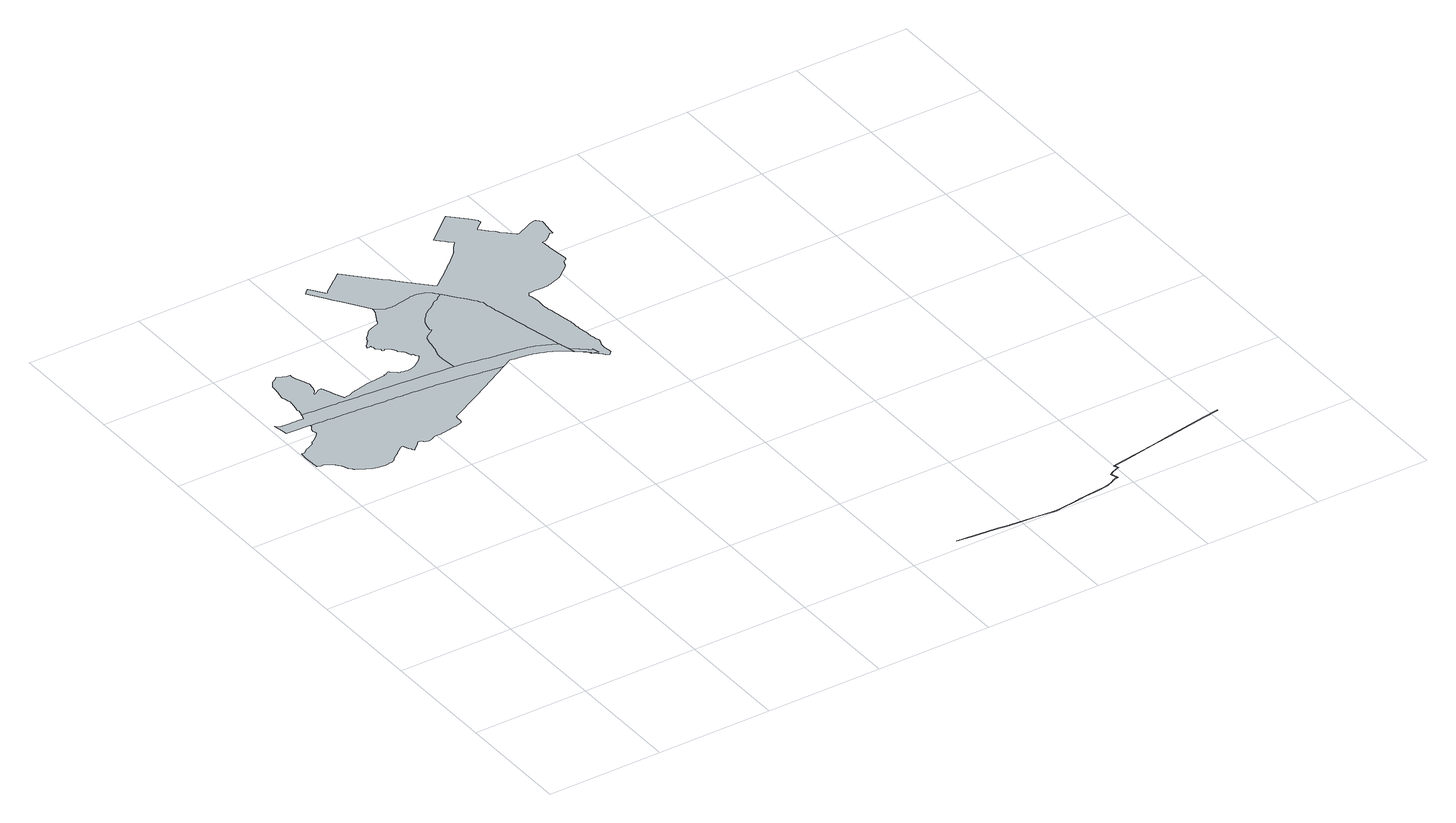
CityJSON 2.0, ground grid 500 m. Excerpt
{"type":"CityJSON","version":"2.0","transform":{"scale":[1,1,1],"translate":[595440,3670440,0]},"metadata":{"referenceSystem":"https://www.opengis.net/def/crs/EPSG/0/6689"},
"CityObjects":{
"object1":{"type":"GenericCityObject","attributes":{"function":"2","validFromType":"3","custodian":"武雄市","notificationNumber":"-","nominalArea":112,"prefecture":41,"city":41206,"floorAreaRate":1,"buildingCoverageRate":0.6,"wallSetbackDistance":0,"buildingHeightLimits":10},"geometry":[{"type":"MultiSurface","lod":"1","boundaries":[[[0,1,2,3,4,5,6,7,8,9,10,11,12,13,14,15,16,17,18,19,20,21,22,23,24,25,26,27,28,29,30,31,32,33,34,35,36,37,38,39,40,41,42,43,44,45,46,47,48,49,50,51,52,53,54,55,56,57,58,59,60,61,62,63,64,65,66,67,68,69,70,71,72,73,74,75,76,77,78,79,80,81,82,83,84,85,86,87,88,89,90,91,92,93,94,95,96,97,98,99,100,101,102,103,104,105,106,107,108,109,110,111,112,113,114,115,116,117,118,119,120,121,122,123,124,125,126,127,128,129,130,131,132,133,134,135,136,137,138,139,140,141,142,143,144,145,146,147,148,149,150,151,152,153,154,155,156,157,158,159,160,161,162,163,164,165,166,167,168,169,170,171,172,173,174,175,176,177,178,179,180,181,182,183,184,185,186,187,188,189,190,191,192,193,194,195,196,197,198,199,200,201,202,203,204,205,206,207,208,209,210,211,212,213,214,215,216,217,218,219,220,221,222,223,224,225,226,227]]]}]},
"object2":{"type":"GenericCityObject","attributes":{"function":"4","validFromType":"3","custodian":"武雄市","notificationNumber":"-","nominalArea":22,"prefecture":41,"city":41206,"floorAreaRate":2,"buildingCoverageRate":0.6,"wallSetbackDistance":0,"buildingHeightLimits":0},"geometry":[{"type":"MultiSurface","lod":"1","boundaries":[[[228,229,230,231,232,233,234,235,236,237,238,239,240,241,242,243,244,245,246,247,248,249,250,251,252,253,254,255,256,257,258,259,260,261,262,263,264,265,266,267,268,269,270,271,272,273,274,275,276,277,278,279,280,281,282,283,284,285,286,287,288,289,290,291,292,293,294,295,296,297,298,299,300,301,302,303,186,185,184,183,182,181,180,179,178,177,176,175,174,173,172,171,170,169,168,167,166,165,164,163,162,161,160,159,158,157,156,155,154,153,152,151,150,149,148,147,146,145,144,143,142,141,140,139,138,137,304,305,306,307,308,309,310,311,312,313,314,315,316,317,318,319,320,321,322,323,324,325,326,327,328,329,330,331,332,333,334,335,336]]]}]},
"object3":{"type":"GenericCityObject","attributes":{"name":"迎田・永島線","function":"3011","validFromType":"3","custodian":"武雄市","notificationNumber":"-","prefecture":41,"city":41206,"length":2040,"width":20},"geometry":[{"type":"MultiSurface","lod":"1","boundaries":[[[337,338,339,340,341,342,297,343,344,345,346,347,348,349,350,351,352,353,354,355,356,357,358,359,360,361,362,363,364,365,366,367,368,369,370,371,372,373,374,375,376,377,378,379,380,381,382,383,305,384,385,311,313,315,317,318,321,325,326,331,332,335,386,387,388,389,390,391,392,393,394,395,396,397,228,398,399,400,401,402,403,404,405,406,407,408,409,410,411,412,413,414,415,416,417,418,419,420,421,422,423,424,425,426,427,428,429,430,431,432,433,434,435]]]}]},
"object4":{"type":"GenericCityObject","attributes":{"function":"2","validFromType":"3","custodian":"武雄市","notificationNumber":"-","nominalArea":112,"prefecture":41,"city":41206,"floorAreaRate":1,"buildingCoverageRate":0.6,"wallSetbackDistance":0,"buildingHeightLimits":10},"geometry":[{"type":"MultiSurface","lod":"1","boundaries":[[[436,437,438,439,440,441,442,443,444,445,446,447,448,449,450,451,452,453,454,455,456,457,458,459,460,461,462,463,464,465,466,467,468,469,470,471,472,473,474,475,476,477,478,479,480,481,482,483,484,485,486,487,488,489,490,491,492,493,494,495,496,497,498,499,500,501,502,503,504,505,506,507,508,509,510,511,512,513,514,515,516,517,518,519,520,521,522,523,524,525,526,527,528,529,530,531,532,533,534,535,536,537,538,539,540,541,542,543,544,545,546,547,548,549,550,551,552,553,554,555,556,557,558,559,560,561,562,563,564,565,566,567,568,569,570,571,572,573,574,575,576,577,578,579,580,581,582,583,584,585,586,587,588,589,590,591,592,593,594,595,596,597,598,599,600,601,602,603,604,605,606,607,608,609,610,611,612,613,614,615,616,617,618,619,620,621,622,623,624,625,626,627,628,629,630,631,632,633,634,635,636,637,638,639,640,641,642,643,644,645,646,647,648,649,650,651,652,653,654,655,656,657,658,659,660,661,662,663,664,665,666,667,668,669,670,671,672,673,674,675,676,677,678,679,680,681,682,683,684,685,686,687,688,689,690,691,692,693,694,695,696,697,698,699,700,701,702,703,704,705,706,707,708,709,710,711,712,713,714,715,716,717,718,719,720,721,722,723,724,725,726,727,728,729,730,731,732,733,734,735,736,737,738,284,283,282,281,280,279,278,277,276,275,274,273,272,271,270,269,268,267,266,265,264,263,262,261,260,259,739,740,741,742,743,744,745,746,747,748,749,750,751,752,753,754,755,756,757,758,759,760,761,762,763,764,765,766,767,768,769,770,771,772,773,774,775,776,777,778,779,780,781,782,783,784,785,786,787,788,789,790,791,792,793,794,795,796,797,798,799,800,801,802,803,804,805,806,807,808,809,810,811,812,813,814,815,816,817,818,819,820,821,822,823,824,825,826,827,828,829,830,831,832,833,834,835,836,837,838,839,840,841,842,843,844,845,846,847,848,849,850,851]]]}]},
"object5":{"type":"GenericCityObject","attributes":{"function":"3","validFromType":"3","custodian":"武雄市","notificationNumber":"-","nominalArea":64,"prefecture":41,"city":41206,"floorAreaRate":2,"buildingCoverageRate":0.6,"wallSetbackDistance":0,"buildingHeightLimits":0},"geometry":[{"type":"MultiSurface","lod":"1","boundaries":[[[831,830,829,828,827,826,825,824,823,822,821,820,819,818,817,816,815,814,813,812,811,810,809,808,807,806,805,804,803,802,801,800,799,798,797,796,795,794,793,792,791,790,789,788,787,786,785,784,783,782,781,780,779,778,777,776,775,774,773,772,771,770,769,768,767,766,765,764,763,762,761,760,759,758,757,756,755,754,753,752,751,750,749,748,747,746,745,744,743,742,741,740,739,259,258,257,256,255,254,253,252,251,250,249,248,247,246,245,244,243,242,241,240,239,238,237,236,235,234,233,852,853,854,855,856,857,858,859,860,861,862,863,864,865,866,867,868,869,870,871,872,873,874,875,876,877,878,879,880,881,882,883,884,885,886,887,888,889,890,834,833,832]]]}]},
"object6":{"type":"GenericCityObject","attributes":{"function":"5","validFromType":"3","custodian":"武雄市","notificationNumber":"-","nominalArea":222,"prefecture":41,"city":41206,"floorAreaRate":2,"buildingCoverageRate":0.6,"wallSetbackDistance":0,"buildingHeightLimits":0},"geometry":[{"type":"MultiSurface","lod":"1","boundaries":[[[891,892,893,894,386,895,896,897,898,899,900,901,902,903,904,905,906,907,908,909,910,911,912,913,914,915,916,917,918,919,920,921,922,923,924,925,926,927,928,929,930,931,932,933,934,935,936,937,938,939,940,941,942,943,944,945,946,947,948,949,950,951,952,953,954,955,956,957,958,959,960,961,962,963,964,965,966,967,968,969,970,971,972,973,974,975,976,977,978,979,980,981,982,983,984,985,986,987,988,989,990,991,992,993,994,995,996,997,998,999,1000,1001,1002,1003,1004,1005,1006,1007,1008,1009,1010,1011,1012,1013,1014,1015,1016,1017,1018,1019,1020,1021,1022,1023,1024,1025,1026,1027,1028,1029,1030,1031,1032,1033,1034,1035,1036,1037,1038,1039,1040,1041,1042,1043,1044,1045,1046,1047,1048,1049,1050,1051,1052,1053,1054,1055,1056,1057,1058,1059,1060,1061,1062,1063,1064,1065,1066,1067,1068,1069,1070,1071,1072,1073,1074,1075,1076,1077,1078,1079,1080,1081,1082,1083,1084,1085,1086,1087,1088,1089,1090,1091,1092,1093,1094,1095,1096,1097,1098,1099,1100,1101,1102,1103,1104,1105,1106,1107,1108,1109,1110,1111,1112,1113,1114,1115,1116,1117,1118,1119,1120,1121,1122,1123,1124,1125,1126,1127,1128,1129,1130,1131,1132,1133,1134,1135,1136,1137,1138,1139,1140,1141,1142,1143,1144,1145,1146,1147,1148,1149,1150,1151,1152,1153,1154,1155,1156,1157,1158,1159,1160,1161,1162,1163,1164,1165,1166,1167,1168,1169,1170,1171,1172,1173,1174,1175,1176,1177,1178,1179,1180,1181,1182,1183,1184,1185,1186,1187,1188,1189,1190,1191,1192,1193,1194,1195,1196,1197,1198,1199,1200,1201,471,470,469,468,467,466,465,464,463,462,461,460,459,458,457,456,455,454,453,452,451,450,449,448,447,446,445,444,443,442,441,440,439,438,437,436,851,850,849,848,847,846,845,844,843,842,841,840,839,838,837,836,835,834,890,889,888,887,886,885,884,883,882,881,880,879,878,877,876,875,874,873,872,871,870,869,868,867,866,865,864,863,862,861,860,859,858,857,856,855,854,853,852,233,232,231,230,229,228,336]]]}]},
"object7":{"type":"GenericCityObject","attributes":{"name":"上野下水路","function":"3041","validFromType":"3","custodian":"武雄市","notificationNumber":"-","prefecture":41,"city":41206,"number":6},"geometry":[{"type":"MultiSurface","lod":"1","boundaries":[[[1202,1203,1204,1205,1206,1207,1208,1209,1210,1211,1212,1213,1214,1215,1216,1217,1218,1219,1220,1221,1222,1223,1224,1225,1226,1227,1228,1229,1230,1231,1232,1233,1234,1235,1236,1237,1238,1239,1240,1241,1242,1243,1244,1245,1246,1247,1248,1249,1250,1251,1252,1253,1254,1255,1256,1257,1258,1259,1260,1261,1262,1263,1264,1265,1266,1267,1268,1269,1270,1271]]]}]}
},
"vertices":[
[10,1915,0],[9,1910,0],[7,1883,0],[7,1866,0],[7,1857,0],[8,1841,0],[9,1829,0],[9,1823,0],[9,1820,0],[9,1816,0],[11,1815,0],[22,1811,0],[25,1811,0],[35,1811,0],[41,1810,0],[44,1809,0],[47,1807,0],[55,1802,0],[60,1798,0],[66,1793,0],[71,1789,0],[74,1785,0],[78,1781,0],[80,1778,0],[84,1772,0],[91,1759,0],[94,1754,0],[101,1739,0],[112,1725,0],[115,1722,0],[117,1720,0],[124,1717,0],[129,1713,0],[141,1707,0],[153,1700,0],[169,1692,0],[177,1688,0],[182,1687,0],[186,1685,0],[190,1684,0],[196,1683,0],[204,1681,0],[219,1679,0],[222,1679,0],[224,1678,0],[227,1678,0],[229,1678,0],[231,1678,0],[233,1679,0],[237,1679,0],[251,1681,0],[255,1681,0],[258,1682,0],[262,1683,0],[265,1684,0],[269,1686,0],[272,1688,0],[276,1691,0],[291,1705,0],[305,1716,0],[308,1717,0],[312,1721,0],[316,1724,0],[320,1728,0],[328,1734,0],[329,1734,0],[332,1737,0],[340,1742,0],[346,1745,0],[350,1747,0],[353,1748,0],[365,1723,0],[369,1720,0],[370,1719,0],[370,1717,0],[370,1716,0],[371,1709,0],[378,1702,0],[378,1703,0],[407,1729,0],[418,1739,0],[419,1740,0],[421,1740,0],[422,1741,0],[424,1740,0],[427,1740,0],[429,1739,0],[432,1737,0],[433,1735,0],[435,1733,0],[438,1730,0],[440,1728,0],[443,1726,0],[445,1725,0],[450,1723,0],[452,1722,0],[454,1722,0],[456,1722,0],[458,1722,0],[460,1722,0],[465,1724,0],[473,1727,0],[477,1728,0],[482,1730,0],[486,1732,0],[489,1733,0],[492,1734,0],[495,1735,0],[501,1735,0],[506,1736,0],[514,1735,0],[521,1735,0],[524,1735,0],[526,1736,0],[533,1736,0],[539,1737,0],[545,1738,0],[558,1741,0],[560,1742,0],[562,1742,0],[563,1742,0],[564,1742,0],[566,1743,0],[573,1743,0],[581,1744,0],[597,1747,0],[622,1752,0],[624,1754,0],[628,1759,0],[631,1769,0],[631,1776,0],[631,1777,0],[631,1778,0],[631,1790,0],[632,1798,0],[770,1868,0],[827,1899,0],[969,1976,0],[942,1980,0],[903,1986,0],[885,1989,0],[882,1989,0],[860,1992,0],[817,1999,0],[810,2000,0],[782,2004,0],[752,2008,0],[723,2012,0],[688,2016,0],[685,2016,0],[680,2016,0],[665,2018,0],[657,2019,0],[638,2021,0],[611,2023,0],[593,2024,0],[562,2027,0],[554,2027,0],[548,2028,0],[544,2028,0],[518,2031,0],[507,2031,0],[488,2032,0],[483,2033,0],[470,2033,0],[449,2035,0],[448,2035,0],[431,2036,0],[403,2038,0],[400,2039,0],[378,2040,0],[350,2043,0],[340,2043,0],[320,2045,0],[311,2046,0],[307,2046,0],[291,2046,0],[273,2047,0],[253,2050,0],[242,2050,0],[222,2052,0],[201,2053,0],[188,2054,0],[185,2055,0],[170,2056,0],[146,2057,0],[144,2058,0],[145,2050,0],[145,2048,0],[145,2047,0],[141,2044,0],[139,2041,0],[137,2039,0],[135,2036,0],[134,2034,0],[133,2032,0],[131,2023,0],[131,2022,0],[131,2020,0],[131,2019,0],[134,2013,0],[135,2012,0],[135,2009,0],[135,2008,0],[135,2006,0],[135,2003,0],[134,2002,0],[119,1983,0],[117,1981,0],[101,1969,0],[100,1968,0],[97,1966,0],[95,1965,0],[89,1963,0],[88,1962,0],[86,1960,0],[84,1958,0],[83,1955,0],[81,1951,0],[81,1950,0],[80,1949,0],[77,1947,0],[60,1939,0],[46,1934,0],[44,1933,0],[42,1931,0],[23,1917,0],[10,1919,0],
[1239,1945,0],[1234,1965,0],[1233,1966,0],[1230,1980,0],[1229,1984,0],[1228,1986,0],[1206,1997,0],[1167,2014,0],[1160,2016,0],[1152,2019,0],[1146,2022,0],[1139,2024,0],[1133,2026,0],[1128,2027,0],[1116,2030,0],[1105,2033,0],[1094,2035,0],[1076,2038,0],[1055,2041,0],[1033,2045,0],[994,2051,0],[989,2051,0],[980,2053,0],[957,2056,0],[935,2060,0],[898,2066,0],[889,2069,0],[887,2069,0],[881,2070,0],[861,2074,0],[849,2076,0],[813,2081,0],[802,2083,0],[759,2085,0],[743,2087,0],[718,2090,0],[713,2090,0],[684,2093,0],[678,2094,0],[632,2098,0],[580,2102,0],[569,2103,0],[474,2110,0],[469,2111,0],[438,2113,0],[411,2115,0],[403,2115,0],[338,2121,0],[332,2121,0],[322,2122,0],[312,2122,0],[296,2123,0],[290,2124,0],[239,2128,0],[208,2130,0],[189,2132,0],[156,2134,0],[155,2133,0],[155,2131,0],[154,2124,0],[153,2122,0],[153,2120,0],[150,2115,0],[147,2109,0],[124,2110,0],[116,2111,0],[100,2112,0],[90,2112,0],[64,2113,0],[41,2114,0],[28,2127,0],[35,2090,0],[37,2078,0],[38,2066,0],[84,2062,0],[128,2059,0],[1012,1999,0],[1029,1996,0],[1032,1995,0],[1051,1993,0],[1077,1988,0],[1098,1986,0],[1104,1985,0],[1107,1984,0],[1115,1982,0],[1122,1980,0],[1133,1977,0],[1142,1973,0],[1150,1970,0],[1159,1967,0],[1167,1963,0],[1173,1960,0],[1179,1956,0],[1180,1957,0],[1189,1952,0],[1196,1948,0],[1199,1947,0],[1205,1943,0],[1211,1939,0],[1213,1936,0],[1216,1934,0],[1218,1933,0],[1221,1931,0],[1222,1931,0],[1232,1924,0],[1239,1919,0],[1242,1917,0],[1245,1913,0],[1247,1912,0],
[294,2094,0],[237,2098,0],[206,2100,0],[187,2102,0],[154,2104,0],[151,2104,0],[48,2095,0],[86,2092,0],[130,2089,0],[148,2087,0],[188,2084,0],[204,2083,0],[244,2080,0],[256,2080,0],[276,2077,0],[292,2076,0],[308,2076,0],[322,2075,0],[342,2073,0],[352,2072,0],[380,2070,0],[403,2069,0],[433,2066,0],[456,2065,0],[484,2063,0],[490,2062,0],[509,2061,0],[520,2060,0],[546,2058,0],[564,2057,0],[595,2054,0],[614,2053,0],[640,2050,0],[659,2049,0],[683,2046,0],[702,2044,0],[726,2042,0],[756,2038,0],[786,2033,0],[814,2029,0],[826,2028,0],[865,2022,0],[889,2018,0],[908,2015,0],[947,2009,0],[980,2004,0],[990,2003,0],[1060,1991,0],[1090,1987,0],[1269,1894,0],[1298,1868,0],[1293,1863,0],[1323,1857,0],[1313,1885,0],[1309,1880,0],[1297,1891,0],[1271,1914,0],[1257,1926,0],[1242,1939,0],[1241,1941,0],[1239,1943,0],[1237,1955,0],[1220,1962,0],[1211,1960,0],[1199,1967,0],[1183,1975,0],[1165,1982,0],[1157,1985,0],[1142,1991,0],[1131,1995,0],[1120,1998,0],[1109,2001,0],[1099,2003,0],[1089,2005,0],[1071,2008,0],[1050,2012,0],[1028,2015,0],[989,2021,0],[976,2023,0],[952,2027,0],[930,2030,0],[740,2057,0],[708,2061,0],[675,2064,0],[629,2068,0],[578,2072,0],[566,2073,0],[534,2076,0],[505,2078,0],[487,2079,0],[467,2081,0],[436,2083,0],[409,2085,0],[394,2086,0],[371,2104,0],[368,2088,0],[357,2097,0],[349,2090,0],[320,2092,0],
[973,2559,0],[969,2560,0],[964,2561,0],[957,2561,0],[953,2561,0],[949,2561,0],[944,2561,0],[940,2560,0],[937,2559,0],[929,2558,0],[890,2550,0],[885,2550,0],[871,2546,0],[863,2545,0],[859,2544,0],[855,2543,0],[851,2543,0],[848,2543,0],[843,2543,0],[839,2543,0],[835,2543,0],[834,2543,0],[831,2544,0],[827,2544,0],[824,2545,0],[820,2546,0],[812,2548,0],[804,2552,0],[800,2554,0],[793,2558,0],[790,2560,0],[787,2562,0],[785,2564,0],[783,2566,0],[779,2569,0],[778,2570,0],[774,2555,0],[773,2550,0],[770,2543,0],[770,2542,0],[767,2538,0],[761,2527,0],[758,2521,0],[753,2512,0],[749,2503,0],[744,2494,0],[742,2489,0],[742,2488,0],[738,2481,0],[737,2481,0],[733,2479,0],[728,2478,0],[718,2474,0],[709,2471,0],[699,2467,0],[697,2466,0],[689,2462,0],[676,2453,0],[669,2445,0],[665,2441,0],[661,2436,0],[657,2433,0],[650,2425,0],[647,2419,0],[645,2417,0],[641,2402,0],[639,2400,0],[636,2400,0],[630,2393,0],[628,2391,0],[623,2387,0],[617,2382,0],[616,2376,0],[615,2369,0],[621,2366,0],[625,2369,0],[629,2370,0],[632,2371,0],[632,2365,0],[636,2360,0],[637,2357,0],[637,2356,0],[635,2356,0],[635,2345,0],[650,2335,0],[653,2332,0],[652,2330,0],[652,2329,0],[648,2323,0],[656,2318,0],[663,2326,0],[665,2324,0],[668,2323,0],[670,2321,0],[677,2317,0],[678,2316,0],[685,2307,0],[688,2304,0],[690,2300,0],[695,2293,0],[697,2289,0],[697,2286,0],[697,2285,0],[702,2281,0],[703,2280,0],[708,2275,0],[708,2274,0],[711,2272,0],[715,2268,0],[717,2266,0],[717,2265,0],[718,2264,0],[718,2262,0],[721,2252,0],[722,2251,0],[723,2246,0],[727,2235,0],[733,2237,0],[734,2233,0],[736,2230,0],[736,2228,0],[737,2224,0],[741,2220,0],[745,2216,0],[749,2212,0],[742,2208,0],[740,2206,0],[736,2200,0],[730,2194,0],[718,2184,0],[700,2170,0],[689,2164,0],[687,2164,0],[677,2160,0],[675,2159,0],[667,2158,0],[656,2157,0],[647,2158,0],[640,2160,0],[628,2162,0],[627,2162,0],[617,2164,0],[616,2166,0],[615,2168,0],[606,2176,0],[604,2177,0],[603,2177,0],[591,2188,0],[589,2190,0],[581,2187,0],[580,2186,0],[578,2185,0],[575,2183,0],[574,2182,0],[565,2181,0],[565,2178,0],[562,2178,0],[555,2177,0],[541,2176,0],[536,2175,0],[534,2175,0],[528,2174,0],[528,2173,0],[524,2174,0],[503,2172,0],[490,2171,0],[483,2169,0],[482,2169,0],[480,2169,0],[459,2164,0],[449,2163,0],[448,2162,0],[447,2162,0],[442,2161,0],[437,2160,0],[432,2159,0],[427,2158,0],[425,2157,0],[420,2156,0],[416,2156,0],[412,2155,0],[410,2154,0],[404,2153,0],[403,2153,0],[397,2151,0],[390,2148,0],[391,2144,0],[378,2143,0],[374,2142,0],[372,2142,0],[357,2139,0],[355,2137,0],[351,2147,0],[347,2159,0],[344,2166,0],[342,2171,0],[341,2172,0],[341,2173,0],[333,2193,0],[330,2203,0],[329,2205,0],[329,2206,0],[323,2220,0],[319,2230,0],[316,2239,0],[303,2237,0],[300,2237,0],[288,2227,0],[275,2220,0],[273,2226,0],[272,2227,0],[279,2233,0],[283,2239,0],[288,2246,0],[288,2248,0],[290,2253,0],[291,2257,0],[292,2264,0],[293,2265,0],[297,2288,0],[296,2291,0],[296,2292,0],[296,2293,0],[290,2307,0],[288,2312,0],[279,2336,0],[279,2337,0],[274,2349,0],[269,2362,0],[268,2367,0],[269,2377,0],[257,2379,0],[250,2380,0],[247,2381,0],[242,2384,0],[240,2385,0],[235,2387,0],[231,2389,0],[225,2393,0],[219,2396,0],[217,2397,0],[216,2396,0],[216,2395,0],[214,2394,0],[207,2386,0],[205,2386,0],[203,2385,0],[200,2384,0],[195,2381,0],[193,2379,0],[190,2377,0],[188,2375,0],[186,2372,0],[181,2367,0],[173,2355,0],[172,2353,0],[171,2352,0],[170,2336,0],[169,2327,0],[169,2325,0],[168,2319,0],[167,2313,0],[167,2310,0],[166,2307,0],[165,2302,0],[163,2293,0],[160,2274,0],[160,2272,0],[161,2267,0],[162,2265,0],[166,2255,0],[166,2253,0],[166,2251,0],[166,2246,0],[167,2246,0],[167,2242,0],[167,2240,0],[168,2239,0],[170,2236,0],[170,2235,0],[170,2233,0],[169,2219,0],[169,2218,0],[168,2211,0],[168,2209,0],[167,2204,0],[165,2191,0],[164,2189,0],[164,2185,0],[163,2180,0],[162,2175,0],[161,2174,0],[162,2172,0],[162,2170,0],[162,2169,0],[164,2165,0],[164,2163,0],[164,2162,0],[161,2150,0],[160,2148,0],[160,2144,0],[159,2142,0],[158,2139,0],[812,2091,0],[807,2148,0],[807,2157,0],[807,2161,0],[807,2165,0],[807,2170,0],[808,2172,0],[808,2177,0],[809,2183,0],[810,2187,0],[811,2191,0],[814,2197,0],[813,2198,0],[814,2201,0],[816,2205,0],[817,2210,0],[819,2215,0],[820,2220,0],[821,2224,0],[821,2226,0],[822,2229,0],[823,2234,0],[823,2236,0],[824,2239,0],[824,2242,0],[826,2249,0],[829,2269,0],[832,2285,0],[833,2288,0],[834,2291,0],[835,2294,0],[837,2297,0],[839,2300,0],[841,2302,0],[843,2304,0],[846,2307,0],[848,2309,0],[851,2311,0],[857,2314,0],[862,2317,0],[869,2323,0],[882,2332,0],[880,2334,0],[878,2336,0],[878,2337,0],[879,2350,0],[880,2356,0],[881,2360,0],[882,2364,0],[883,2369,0],[885,2373,0],[887,2381,0],[892,2391,0],[893,2394,0],[896,2398,0],[897,2401,0],[899,2403,0],[901,2406,0],[903,2408,0],[908,2414,0],[917,2424,0],[921,2429,0],[923,2431,0],[925,2433,0],[927,2435,0],[929,2436,0],[931,2438,0],[934,2440,0],[936,2442,0],[939,2444,0],[943,2446,0],[951,2451,0],[954,2453,0],[957,2455,0],[960,2456,0],[965,2460,0],[973,2466,0],[982,2473,0],[986,2477,0],[989,2479,0],[990,2481,0],[992,2483,0],[995,2484,0],[998,2485,0],[1002,2486,0],[1006,2487,0],[1008,2488,0],[1012,2490,0],[1016,2492,0],[1018,2493,0],[1019,2495,0],[1020,2496,0],[1025,2502,0],[1033,2505,0],[1034,2505,0],[1043,2513,0],[1039,2518,0],[1034,2523,0],[1024,2535,0],[1022,2537,0],[1020,2538,0],[1019,2539,0],[1018,2540,0],[1017,2542,0],[1012,2545,0],[1006,2548,0],[1003,2550,0],[999,2552,0],[996,2553,0],[991,2555,0],[986,2556,0],[983,2557,0],[979,2558,0],
[1219,2029,0],[1211,2065,0],[1207,2081,0],[1206,2086,0],[1199,2119,0],[1193,2143,0],[1190,2161,0],[1187,2170,0],[1186,2175,0],[1182,2195,0],[1178,2213,0],[1173,2237,0],[1168,2256,0],[1163,2279,0],[1159,2299,0],[1156,2311,0],[1155,2316,0],[1155,2318,0],[1150,2340,0],[1149,2343,0],[1149,2344,0],[1147,2375,0],[1138,2387,0],[1133,2396,0],[1126,2408,0],[1120,2415,0],[1115,2421,0],[1109,2429,0],[1101,2439,0],[1093,2449,0],[1092,2450,0],[1090,2453,0],[1084,2460,0],[1066,2484,0],[1061,2491,0],[1054,2500,0],[1048,2507,0],[1047,2507,0],[1046,2509,0],
[1250,1910,0],[1253,1907,0],[1259,1901,0],[1260,1900,0],[1275,1888,0],[1306,1860,0],[1309,1858,0],[1315,1850,0],[1316,1850,0],[1318,1848,0],[1322,1844,0],[1328,1836,0],[1335,1828,0],[1347,1818,0],[1361,1833,0],[1360,1845,0],[1359,1852,0],[1357,1864,0],[1356,1873,0],[1356,1878,0],[1357,1882,0],[1357,1887,0],[1357,1889,0],[1358,1892,0],[1359,1896,0],[1361,1900,0],[1363,1903,0],[1364,1906,0],[1365,1909,0],[1366,1910,0],[1366,1912,0],[1367,1915,0],[1367,1917,0],[1367,1919,0],[1367,1921,0],[1366,1922,0],[1366,1926,0],[1364,1933,0],[1362,1940,0],[1361,1946,0],[1360,1950,0],[1359,1955,0],[1358,1962,0],[1357,1969,0],[1356,1978,0],[1356,1985,0],[1355,1994,0],[1354,1998,0],[1353,2004,0],[1351,2018,0],[1351,2024,0],[1350,2032,0],[1349,2039,0],[1349,2045,0],[1349,2054,0],[1349,2063,0],[1349,2068,0],[1349,2074,0],[1348,2079,0],[1348,2084,0],[1346,2090,0],[1345,2097,0],[1344,2104,0],[1342,2115,0],[1340,2129,0],[1338,2139,0],[1336,2150,0],[1333,2166,0],[1331,2178,0],[1330,2182,0],[1330,2184,0],[1330,2185,0],[1330,2188,0],[1328,2191,0],[1327,2194,0],[1326,2198,0],[1325,2203,0],[1324,2210,0],[1323,2213,0],[1323,2216,0],[1323,2224,0],[1322,2229,0],[1322,2234,0],[1323,2237,0],[1323,2241,0],[1323,2247,0],[1324,2253,0],[1324,2260,0],[1324,2263,0],[1324,2267,0],[1324,2270,0],[1324,2273,0],[1324,2276,0],[1323,2285,0],[1322,2290,0],[1321,2295,0],[1321,2298,0],[1320,2300,0],[1319,2304,0],[1318,2307,0],[1316,2310,0],[1316,2312,0],[1315,2314,0],[1315,2315,0],[1315,2316,0],[1316,2317,0],[1318,2322,0],[1320,2326,0],[1321,2328,0],[1322,2330,0],[1323,2330,0],[1325,2331,0],[1326,2332,0],[1333,2332,0],[1338,2332,0],[1349,2332,0],[1360,2332,0],[1369,2332,0],[1379,2332,0],[1389,2331,0],[1398,2331,0],[1405,2331,0],[1410,2332,0],[1415,2333,0],[1418,2333,0],[1427,2336,0],[1429,2336,0],[1437,2340,0],[1442,2342,0],[1444,2343,0],[1447,2343,0],[1455,2346,0],[1460,2348,0],[1464,2349,0],[1465,2349,0],[1468,2350,0],[1475,2353,0],[1479,2355,0],[1484,2358,0],[1488,2361,0],[1494,2365,0],[1500,2370,0],[1503,2373,0],[1510,2378,0],[1517,2385,0],[1518,2385,0],[1534,2399,0],[1536,2401,0],[1538,2403,0],[1541,2406,0],[1542,2408,0],[1543,2409,0],[1544,2411,0],[1545,2413,0],[1549,2424,0],[1551,2428,0],[1552,2431,0],[1553,2432,0],[1554,2434,0],[1555,2435,0],[1557,2436,0],[1561,2438,0],[1563,2438,0],[1564,2439,0],[1566,2440,0],[1567,2442,0],[1568,2443,0],[1569,2444,0],[1569,2445,0],[1570,2447,0],[1570,2448,0],[1571,2450,0],[1571,2452,0],[1568,2485,0],[1565,2506,0],[1565,2510,0],[1564,2517,0],[1563,2529,0],[1562,2543,0],[1561,2553,0],[1559,2567,0],[1559,2574,0],[1558,2583,0],[1558,2584,0],[1559,2585,0],[1566,2586,0],[1573,2588,0],[1580,2590,0],[1583,2592,0],[1588,2596,0],[1597,2603,0],[1606,2611,0],[1609,2613,0],[1614,2619,0],[1621,2617,0],[1626,2616,0],[1629,2638,0],[1632,2663,0],[1635,2689,0],[1636,2701,0],[1629,2710,0],[1625,2714,0],[1620,2721,0],[1613,2721,0],[1609,2719,0],[1605,2718,0],[1591,2715,0],[1586,2713,0],[1581,2711,0],[1561,2700,0],[1552,2696,0],[1550,2695,0],[1545,2693,0],[1537,2690,0],[1528,2685,0],[1524,2683,0],[1522,2683,0],[1521,2682,0],[1518,2682,0],[1515,2682,0],[1513,2682,0],[1510,2686,0],[1494,2701,0],[1482,2712,0],[1468,2723,0],[1466,2725,0],[1453,2744,0],[1450,2748,0],[1447,2751,0],[1433,2764,0],[1414,2784,0],[1405,2795,0],[1405,2796,0],[1405,2797,0],[1405,2798,0],[1406,2799,0],[1411,2803,0],[1428,2816,0],[1432,2820,0],[1441,2827,0],[1441,2833,0],[1441,2834,0],[1440,2836,0],[1439,2838,0],[1438,2840,0],[1440,2842,0],[1414,2871,0],[1355,2935,0],[1229,2828,0],[1235,2821,0],[1246,2809,0],[1253,2802,0],[1254,2801,0],[1267,2787,0],[1271,2782,0],[1284,2770,0],[1282,2767,0],[1271,2753,0],[1262,2742,0],[1256,2735,0],[1252,2730,0],[1251,2728,0],[1249,2725,0],[1247,2722,0],[1245,2718,0],[1246,2717,0],[1247,2717,0],[1236,2707,0],[1223,2695,0],[1221,2693,0],[1220,2692,0],[1221,2692,0],[1219,2690,0],[1219,2691,0],[1217,2689,0],[1205,2678,0],[1192,2667,0],[1184,2661,0],[1174,2653,0],[1160,2641,0],[1147,2630,0],[1139,2623,0],[1106,2596,0],[1076,2572,0],[1066,2564,0],[1064,2566,0],[974,2661,0],[964,2671,0],[945,2691,0],[939,2698,0],[918,2720,0],[863,2777,0],[799,2842,0],[764,2814,0],[758,2809,0],[751,2804,0],[703,2765,0],[699,2761,0],[694,2756,0],[648,2820,0],[644,2817,0],[639,2813,0],[635,2810,0],[633,2807,0],[631,2805,0],[625,2800,0],[677,2723,0],[685,2711,0],[709,2677,0],[778,2574,0],[776,2572,0],
[1728,47,0],[1727,45,0],[1803,38,0],[1864,32,0],[1905,28,0],[1938,23,0],[1993,18,0],[2071,11,0],[2138,4,0],[2153,3,0],[2186,6,0],[2242,14,0],[2273,19,0],[2296,22,0],[2361,28,0],[2395,33,0],[2410,36,0],[2417,38,0],[2431,44,0],[2449,53,0],[2456,56,0],[2462,57,0],[2471,59,0],[2462,89,0],[2473,97,0],[2480,100,0],[2494,106,0],[2511,113,0],[2504,129,0],[2552,138,0],[2622,150,0],[2721,167,0],[2791,179,0],[2867,193,0],[2966,210,0],[3035,221,0],[3035,223,0],[2966,212,0],[2866,194,0],[2790,181,0],[2721,169,0],[2622,152,0],[2552,140,0],[2501,131,0],[2508,114,0],[2493,108,0],[2479,102,0],[2472,98,0],[2459,90,0],[2468,61,0],[2461,59,0],[2455,57,0],[2449,55,0],[2431,46,0],[2416,40,0],[2409,38,0],[2394,35,0],[2360,30,0],[2295,24,0],[2273,21,0],[2242,16,0],[2185,8,0],[2153,5,0],[2139,6,0],[2071,13,0],[1993,20,0],[1938,25,0],[1905,30,0],[1864,34,0],[1803,40,0]
]}
